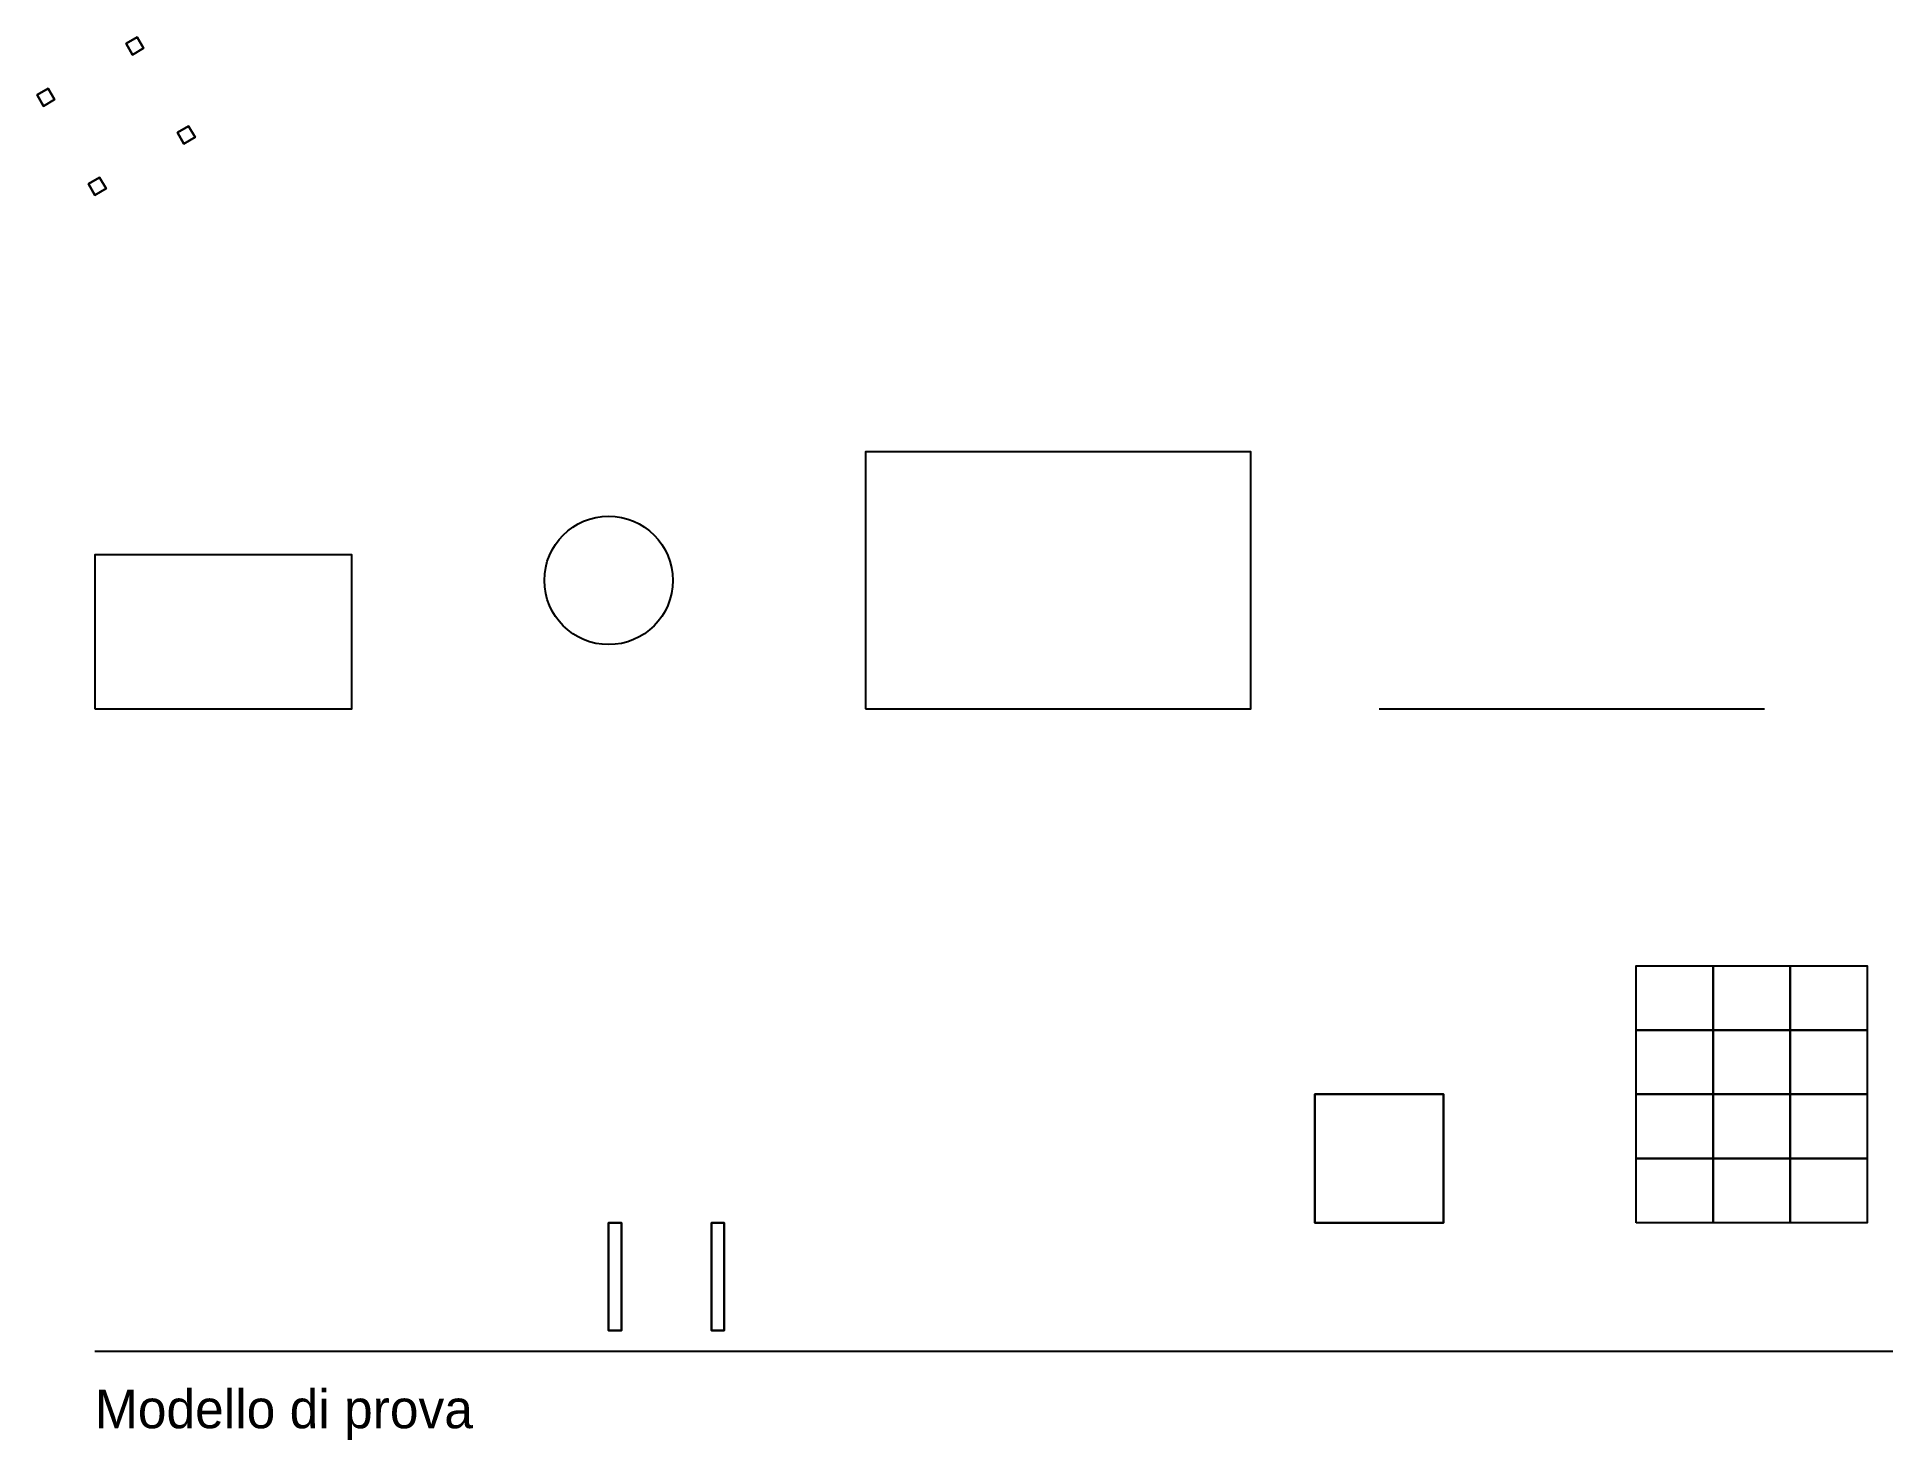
# Model space of a CAD drawing. Header units: metres. Extents: x -225 to 7000, y -845 to 4615.
import ezdxf

# ---------------------------------------------------------------- set-up
doc = ezdxf.new("R2010")
doc.units = ezdxf.units.M
for name, color, linetype in [('BLOCCHI', 6, 'Continuous'), ('FACCE', 5, 'Continuous'), ('MESH', 3, 'Continuous'), ('SPESSORI', 30, 'Continuous')]:
    doc.layers.add(name, color=color, linetype=linetype)

# ---------------------------------------------------------------- blocks, each defined once
blk = doc.blocks.new('SEDIA')
mesh = blk.add_polyface()
corners = [(0, 0), (0, 50), (50, 50), (50, 0), (50, 50, 420), (50, 0, 420), (0, 50, 420), (0, 0, 420), (400, 0), (400, 50), (450, 50), (450, 0), (450, 50, 420), (450, 0, 420), (400, 50, 420), (400, 0, 420), (400, 400), (400, 450), (450, 450), (450, 400), (450, 450, 420), (450, 400, 420), (400, 450, 420), (400, 400, 420), (0, 400), (0, 450), (50, 450), (50, 400), (50, 450, 420), (50, 400, 420), (0, 450, 420), (0, 400, 420)]
mesh.append_faces([[corners[k] for k in face] for face in [(0, 1, 2, 3), (3, 2, 4, 5), (1, 6, 4, 2), (0, 7, 6, 1), (0, 3, 5, 7), (7, 5, 4, 6), (8, 9, 10, 11), (11, 10, 12, 13), (9, 14, 12, 10), (8, 15, 14, 9), (8, 11, 13, 15), (15, 13, 12, 14), (16, 17, 18, 19), (19, 18, 20, 21), (17, 22, 20, 18), (16, 23, 22, 17), (16, 19, 21, 23), (23, 21, 20, 22), (24, 25, 26, 27), (27, 26, 28, 29), (25, 30, 28, 26), (24, 31, 30, 25), (24, 27, 29, 31), (31, 29, 28, 30)]])

msp = doc.modelspace()

# ---------------------------------------------------------------- linework, layer by layer
msp.add_line((0, -500), (7000, -500))
at = {"layer": 'FACCE'}
msp.add_3dface([(0, 2000), (1000, 2000), (1000, 2600, 600), (0, 2600, 600)], dxfattribs=at)
at = {"layer": 'SPESSORI'}
msp.add_line((5000, 2000), (6500, 2000), dxfattribs=at)
at = {"layer": 'SPESSORI', "elevation": 100}
msp.add_lwpolyline([(3000, 2000), (4500, 2000), (4500, 3000), (3000, 3000)], close=True, dxfattribs=at)
at = {"layer": 'SPESSORI'}
msp.add_circle((2000, 2500), 250, dxfattribs=at)

# ---------------------------------------------------------------- block references
at = {"layer": 'BLOCCHI', "color": 2, "rotation": 30}
msp.add_blockref('SEDIA', (0, 4000), dxfattribs=at)
at = {"layer": 'BLOCCHI', "color": 4, "extrusion": (0, -1, 0)}
msp.add_blockref('SEDIA', (2000, 4000), dxfattribs=at)

# ---------------------------------------------------------------- texts
msp.add_text('Modello di prova', height=150).set_placement((0, -800))

# ---------------------------------------------------------------- meshes
at = {"layer": 'MESH'}
mesh = msp.add_polyface(dxfattribs=at)
corners = [(4750, 0), (4750, 500), (5250, 500), (5250, 0), (5250, 500, 500), (5250, 0, 500), (4750, 500, 500), (4750, 0, 500)]
mesh.append_faces([[corners[k] for k in face] for face in [(0, 1, 2, 3), (3, 2, 4, 5), (1, 6, 4, 2), (0, 7, 6, 1), (0, 3, 5, 7), (7, 5, 4, 6)]])
mesh = msp.add_polymesh((4, 5), dxfattribs=at)
for k, corner in enumerate([(6000, 0), (6000, 250, 100), (6000, 500), (6000, 750, 100), (6000, 1000), (6300, 0, 100), (6300, 250), (6300, 500, 100), (6300, 750), (6300, 1000, 100), (6600, 0), (6600, 250, 100), (6600, 500), (6600, 750, 100), (6600, 1000), (6900, 0, 100), (6900, 250), (6900, 500, 100), (6900, 750), (6900, 1000, 100)]):
    mesh.set_mesh_vertex(divmod(k, 5), corner)

doc.saveas('drawing.dxf')
